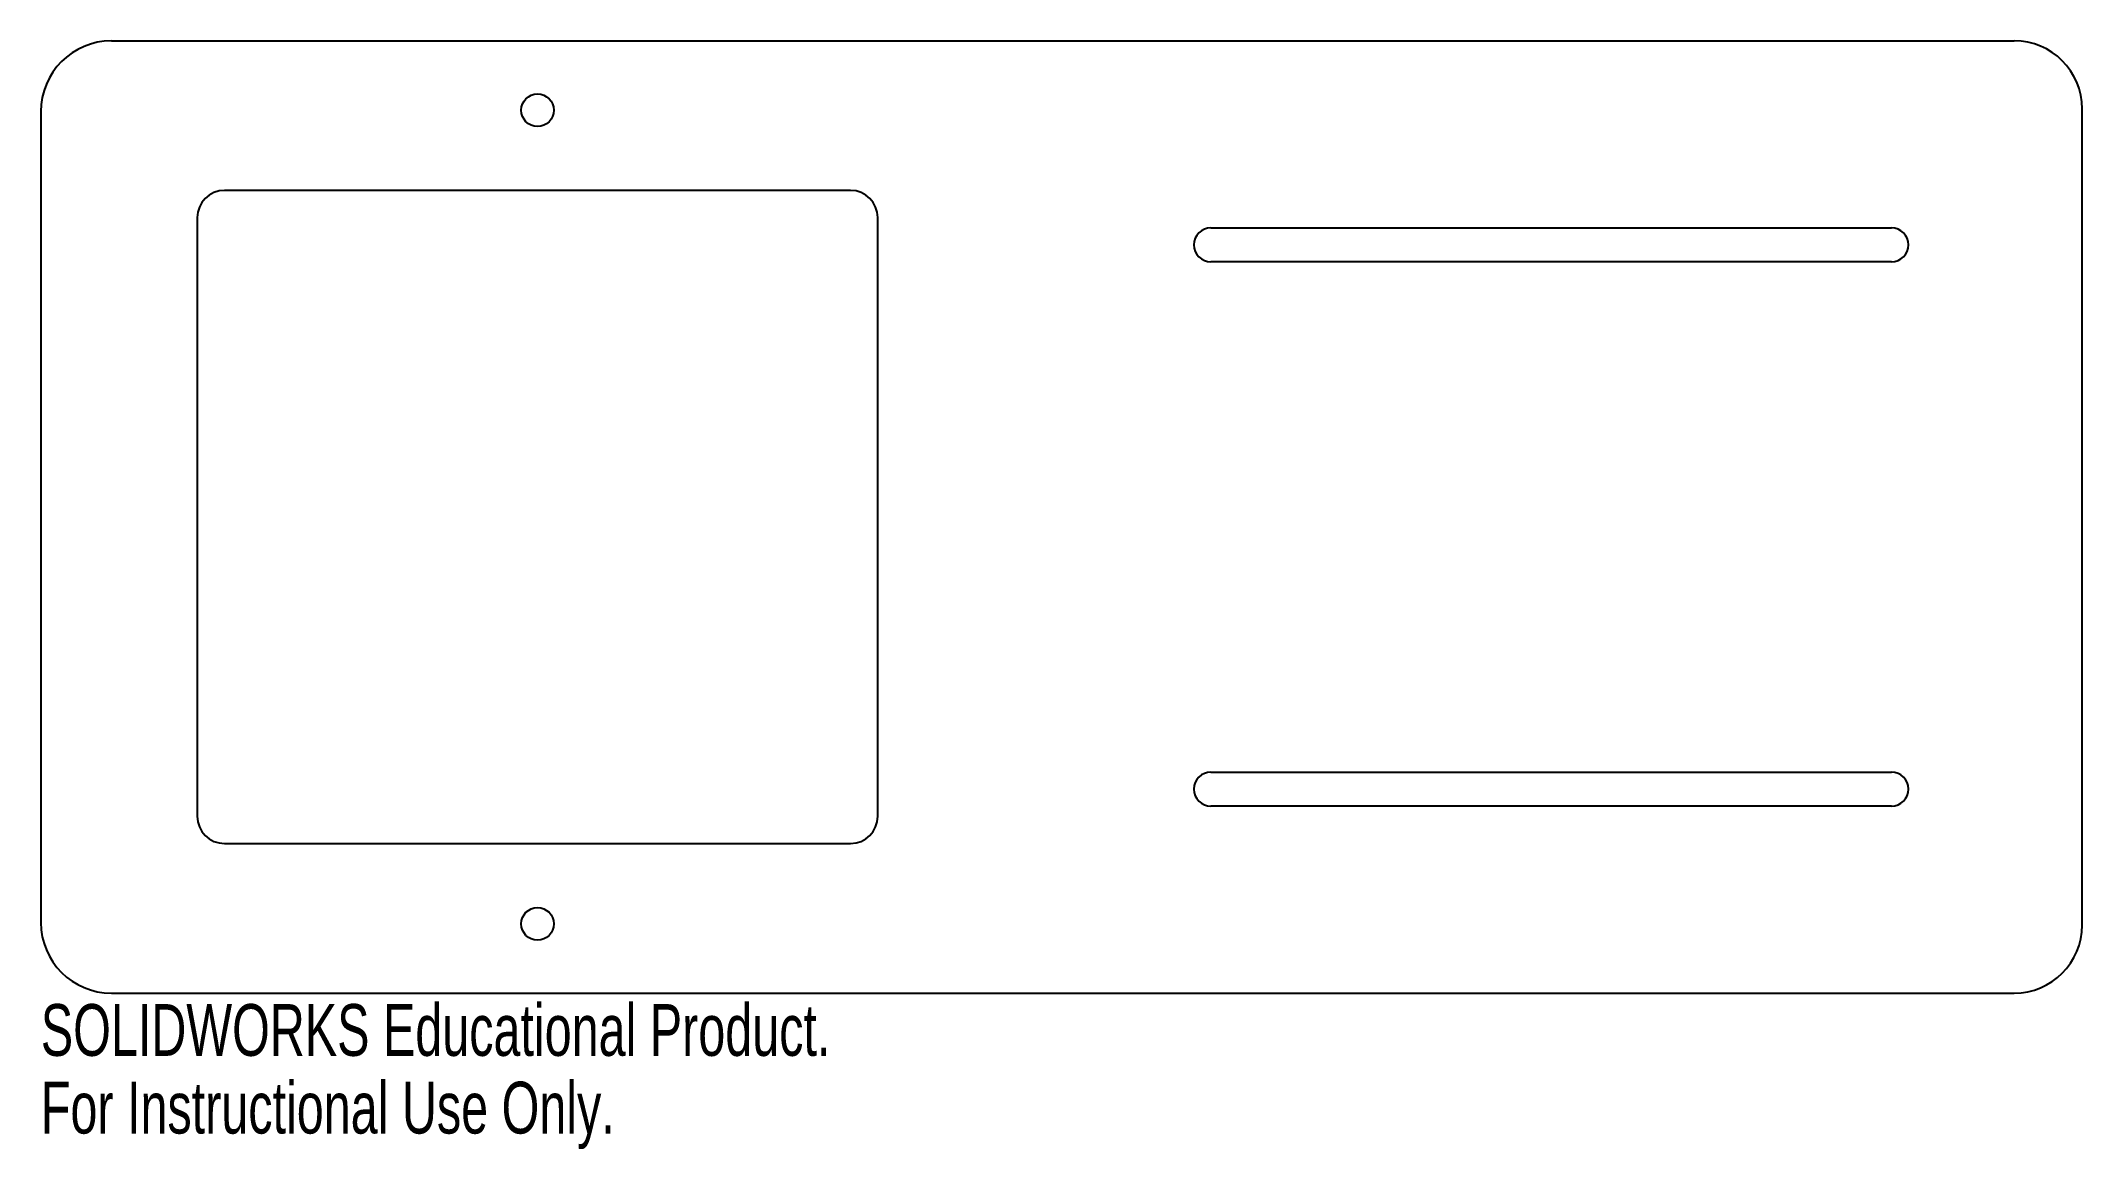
# Model space of a CAD drawing. Header units: millimetres. Extents: x -90 to 100, y -86 to 18.
import ezdxf

# ---------------------------------------------------------------- set-up
doc = ezdxf.new("R2010")
doc.units = ezdxf.units.MM
doc.styles.add('SLDTEXTSTYLE0', font='TXT', dxfattribs={"width": 0.7})

msp = doc.modelspace()

# ---------------------------------------------------------------- linework, layer by layer
at = {"color": 7, "linetype": 'Continuous', "lineweight": 25}
for p, q in [((-83.87, 17.79), (93.68, 17.79)), ((100.03, -64.76), (100.03, 11.44)), ((-90.47, 11.18), (-90.47, -64.51)), ((-14.91, 3.82), (-73.33, 3.82)), ((-75.87, 1.28), (-75.87, -54.6)), ((-12.37, -54.6), (-12.37, 1.28)), ((18.73, 0.32), (82.23, 0.32)), ((82.23, -2.85), (18.73, -2.85)), ((18.73, -50.48), (82.23, -50.48)), ((82.23, -53.65), (18.73, -53.65)), ((-73.33, -57.14), (-14.91, -57.14)), ((-83.87, -71.11), (93.68, -71.11))]:
    msp.add_line(p, q, dxfattribs=at)
for centre in [(-44.12, 11.31), (-44.12, -64.64)]:
    msp.add_circle(centre, 1.52, dxfattribs=at)
for centre, radius, start, end in [((-83.87, 11.18), 6.6, 90, 180), ((93.68, 11.44), 6.35, 0, 90), ((-73.33, 1.28), 2.54, 90, 180), ((-14.91, 1.28), 2.54, 0, 90), ((18.73, -1.26), 1.59, 90, 270), ((82.23, -1.26), 1.59, 270, 90), ((18.73, -52.06), 1.59, 90, 270), ((82.23, -52.06), 1.59, 270, 90), ((-73.33, -54.6), 2.54, 180, 270), ((-14.91, -54.6), 2.54, 270, 0), ((-83.87, -64.51), 6.6, 180, 270), ((93.68, -64.76), 6.35, 270, 0)]:
    msp.add_arc(centre, radius, start, end, dxfattribs=at)

# ---------------------------------------------------------------- texts
at = {"color": 7, "linetype": 'Continuous', "char_height": 4.8336, "attachment_point": 1, "style": 'SLDTEXTSTYLE0'}
for s, insert in [('SOLIDWORKS Educational Product.', (-90.47, -72.13)), ('For Instructional Use Only.', (-90.47, -79.38))]:
    msp.add_mtext(s, dxfattribs=dict(at, insert=insert))

doc.saveas('drawing.dxf')
